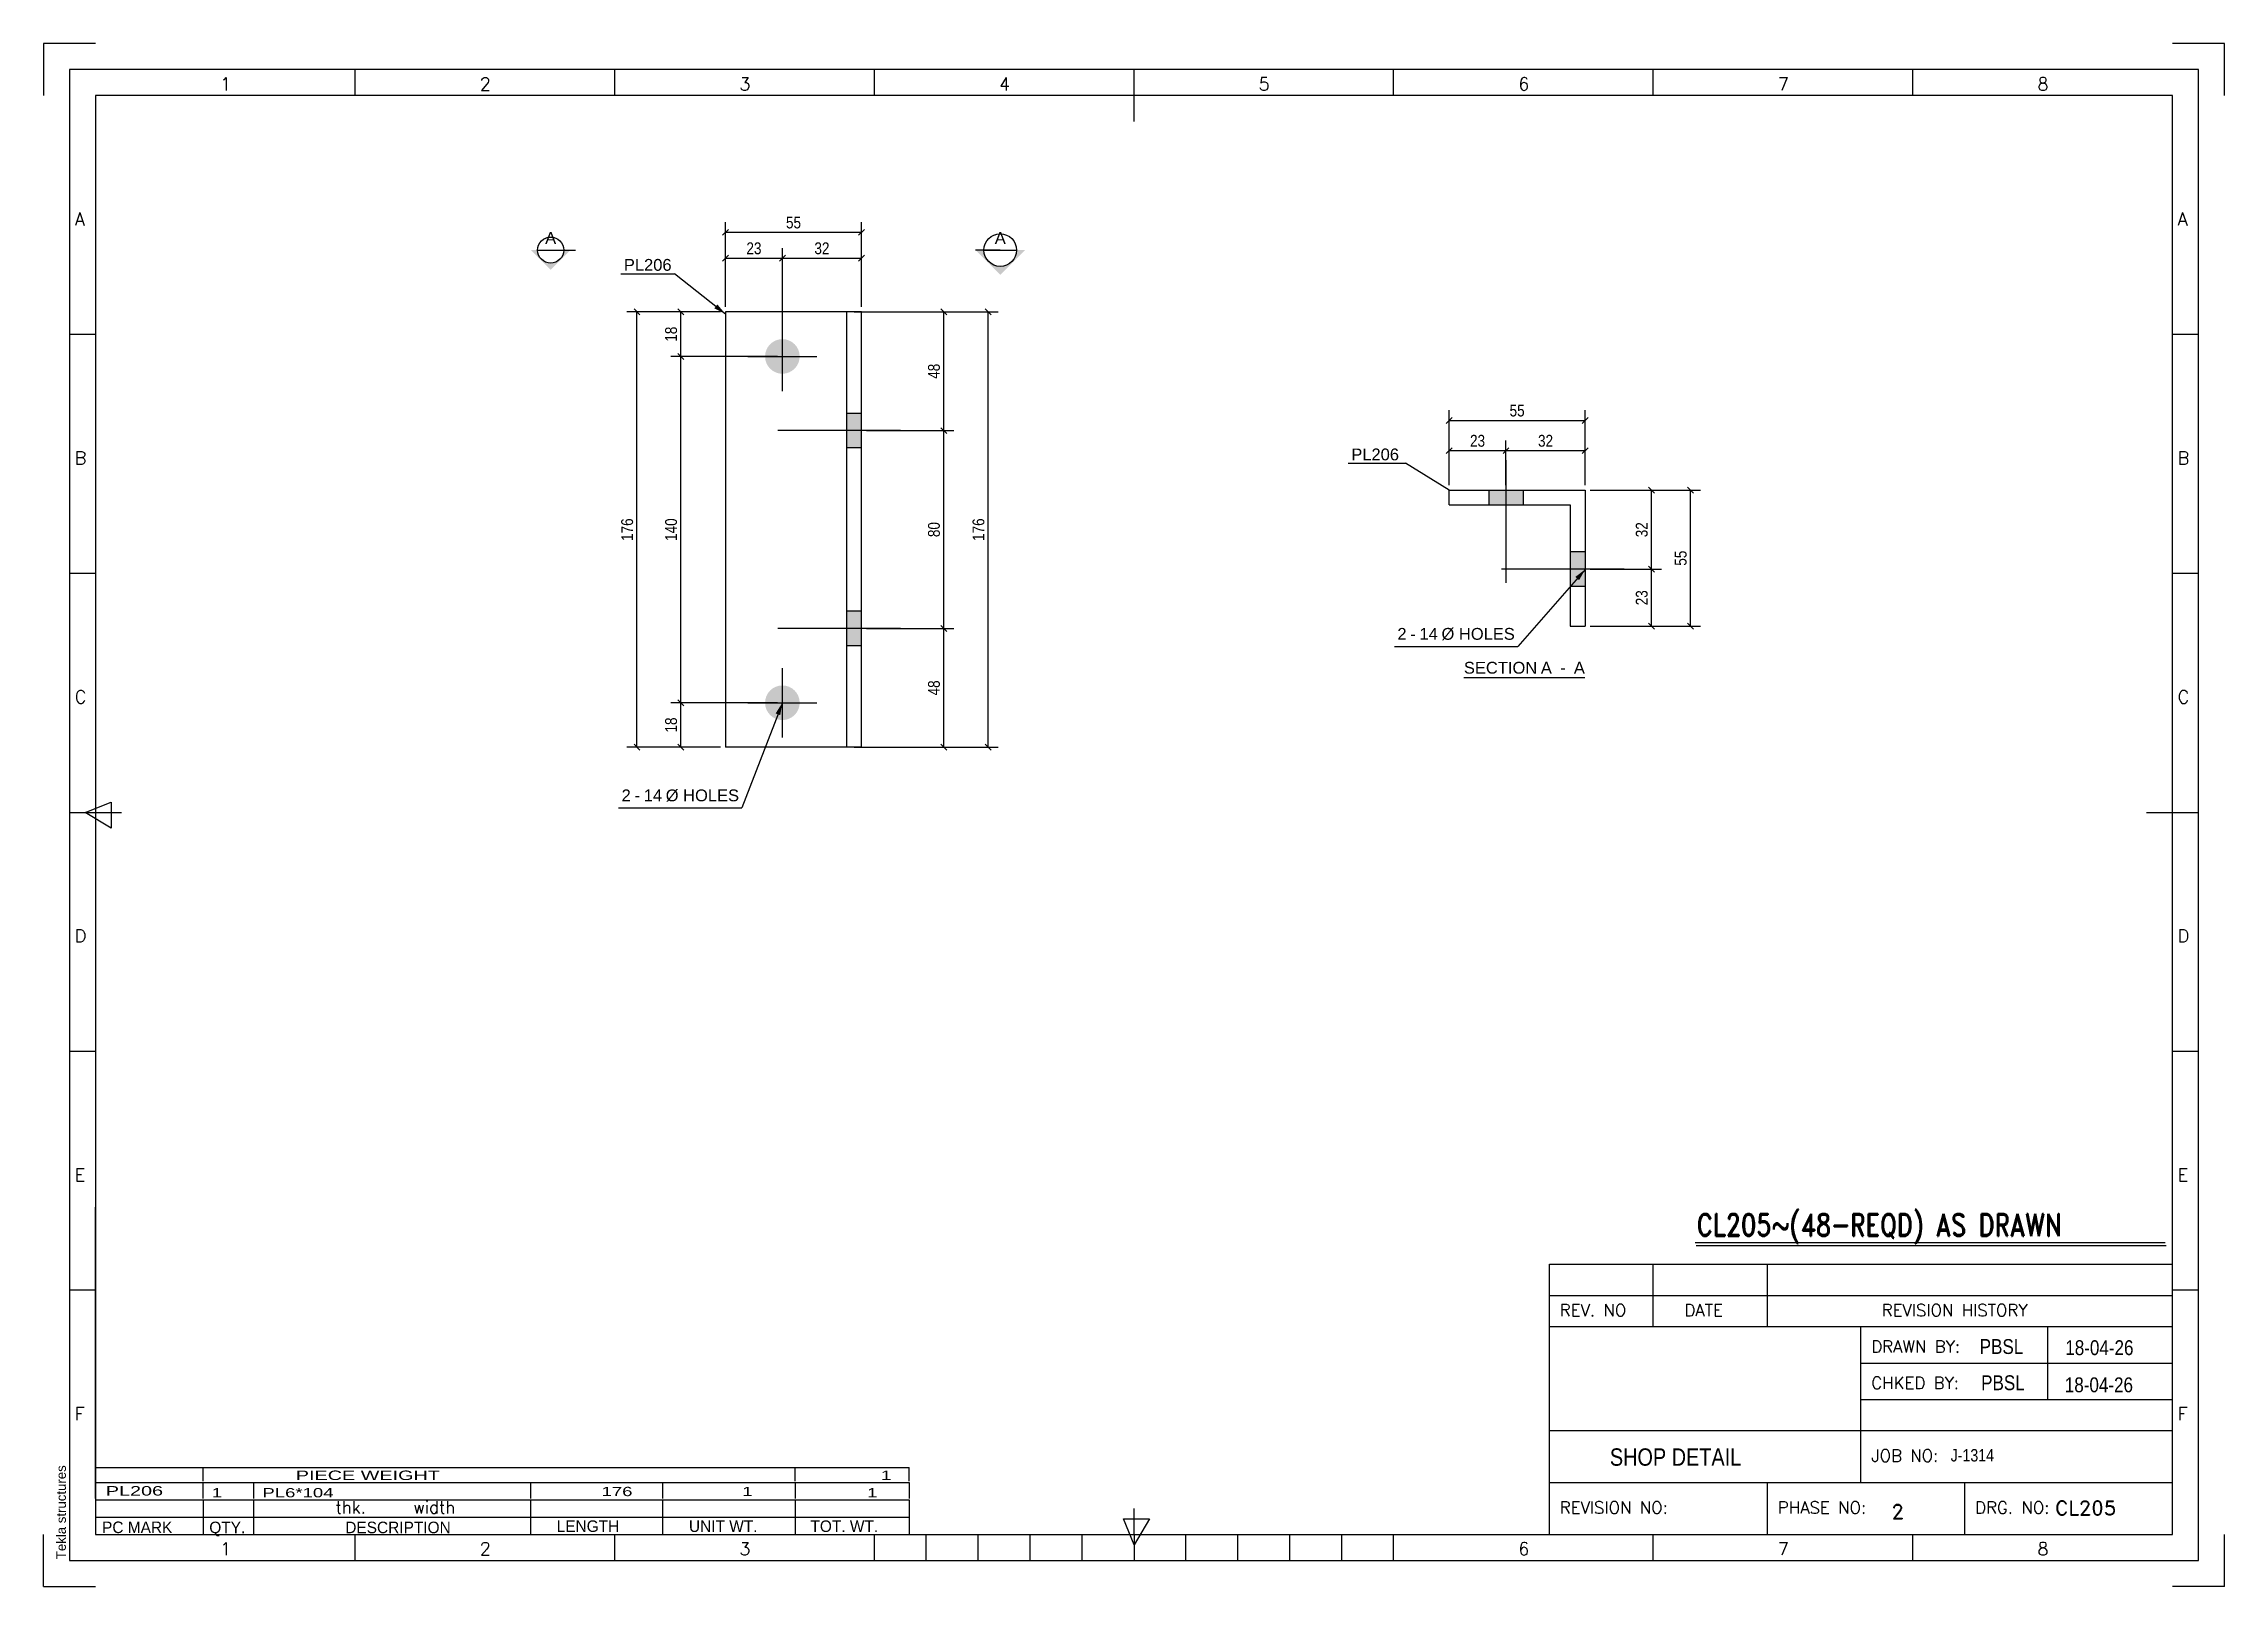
# Model space of a CAD drawing. Header units: millimetres. Extents: x -138 to 303, y -214 to 98.
import ezdxf

# ---------------------------------------------------------------- set-up
doc = ezdxf.new("R2010")
doc.units = ezdxf.units.MM
doc.styles.add('ari', font='', dxfattribs={"height": 0.2})
doc.styles.add('aria', font='', dxfattribs={"height": 0.2})
doc.styles.add('Arial', font='arial.ttf', dxfattribs={"height": 0.2})
doc.styles.add('Arial Narrow', font='ARIALN.TTF', dxfattribs={"height": 0.2})
doc.styles.add('RomanD', font='romand__.ttf', dxfattribs={"height": 0.2})
doc.styles.add('romand__', font='', dxfattribs={"height": 0.2})
doc.styles.add('RomanS', font='romans__.ttf', dxfattribs={"height": 0.2})
doc.styles.add('romans__', font='', dxfattribs={"height": 0.2})
doc.styles.get('ari').set_extended_font_data('ari')
doc.styles.get('aria').set_extended_font_data('aria')
doc.styles.get('romand__').set_extended_font_data('romand__')
doc.styles.get('romans__').set_extended_font_data('romans__')

msp = doc.modelspace()

# ---------------------------------------------------------------- hatches: boundary and pattern name
at = {"linetype": 'Continuous'}
for color, points in [(30, [(-1.65, 45.51), (0, 43.57), (-2.27, 44.73)]), (1, [(8, 35, -1), (15, 35, -1)]), (1, [(24.5, 23.5), (24.5, 16.5), (27.5, 16.5), (27.5, 23.5)]), (96, [(154.33, 4.98), (161.33, 4.98), (161.33, 7.98), (154.33, 7.98)]), (96, [(173.83, -11.52), (173.83, -4.52), (170.83, -4.52), (170.83, -11.52)]), (30, [(171.86, -9.57), (173.88, -8.02), (172.61, -10.23)]), (1, [(24.5, -16.5), (24.5, -23.5), (27.5, -23.5), (27.5, -16.5)]), (1, [(8, -35, -1), (15, -35, -1)]), (30, [(10.14, -37.15), (11.5, -35), (11.07, -37.51)])]:
    msp.add_hatch(color=color, dxfattribs=at).paths.add_polyline_path(points)

# ---------------------------------------------------------------- linework, layer by layer
at = {"color": 7, "linetype": 'Continuous'}
for p, q in [((-137.89, 98.23), (-137.89, 87.73)), ((-127.39, 98.23), (-137.89, 98.23)), ((303.11, 98.23), (292.61, 98.23)), ((303.11, 87.73), (303.11, 98.23)), ((-137.89, -213.62), (-137.89, -203.12)), ((303.11, -213.62), (303.11, -203.12)), ((-137.89, -213.62), (-127.39, -213.62)), ((303.11, -213.62), (292.61, -213.62))]:
    msp.add_line(p, q, dxfattribs=at)
at = {"color": 3, "linetype": 'Continuous'}
for p, q in [((297.86, 92.98), (-132.64, 92.98)), ((-132.64, 92.98), (-132.64, -208.37)), ((297.86, -208.37), (297.86, 92.98)), ((-132.64, -208.37), (297.86, -208.37))]:
    msp.add_line(p, q, dxfattribs=at)
at = {"color": 1, "linetype": 'Continuous'}
for p, q in [((-74.89, 87.73), (-74.89, 92.98)), ((-22.39, 87.73), (-22.39, 92.98)), ((30.11, 87.73), (30.11, 92.98)), ((82.61, 82.48), (82.61, 92.98)), ((135.11, 87.73), (135.11, 92.98)), ((187.61, 87.73), (187.61, 92.98)), ((240.11, 87.73), (240.11, 92.98)), ((292.61, 87.73), (-127.39, 87.73)), ((-127.39, 87.73), (-127.39, -203.12)), ((292.61, -203.12), (292.61, 87.73)), ((11.5, 28), (11.5, 42)), ((-127.39, 39.43), (-132.64, 39.43)), ((297.86, 39.43), (292.61, 39.43)), ((4.5, 35), (18.5, 35)), ((27.5, 23.5), (24.5, 23.5)), ((35.4, 20), (10.6, 20)), ((27.5, 16.5), (24.5, 16.5)), ((-127.39, -8.87), (-132.64, -8.87)), ((297.86, -8.87), (292.61, -8.87)), ((27.5, -16.5), (24.5, -16.5)), ((35.4, -20), (10.6, -20)), ((27.5, -23.5), (24.5, -23.5)), ((11.5, -42), (11.5, -28)), ((4.5, -35), (18.5, -35)), ((-132.64, -57.17), (-122.14, -57.17)), ((-129.49, -57.17), (-124.24, -55.07)), ((-124.24, -60.32), (-129.49, -57.17)), ((-124.24, -55.07), (-124.24, -60.32)), ((287.36, -57.17), (297.86, -57.17)), ((-127.39, -105.47), (-132.64, -105.47)), ((297.86, -105.47), (292.61, -105.47)), ((166.61, -203.12), (166.61, -148.52)), ((166.61, -148.52), (292.61, -148.52)), ((187.61, -161.12), (187.61, -148.52)), ((210.71, -161.12), (210.71, -148.52)), ((-127.39, -153.77), (-132.64, -153.77)), ((297.86, -153.77), (292.61, -153.77)), ((166.61, -154.82), (292.61, -154.82)), ((166.61, -161.12), (292.61, -161.12)), ((229.61, -182.12), (229.61, -161.12)), ((267.41, -175.82), (267.41, -161.12)), ((229.61, -168.47), (292.61, -168.47)), ((229.61, -175.82), (292.61, -175.82)), ((166.61, -182.12), (292.61, -182.12)), ((229.61, -192.62), (229.61, -182.12)), ((166.61, -192.62), (292.61, -192.62)), ((210.71, -203.12), (210.71, -192.62)), ((250.61, -203.12), (250.61, -192.62)), ((82.61, -203.12), (82.61, -197.87)), ((80.51, -199.97), (85.76, -199.97)), ((82.61, -205.22), (80.51, -199.97)), ((85.76, -199.97), (82.61, -205.22)), ((-127.39, -203.12), (292.61, -203.12)), ((-74.89, -208.37), (-74.89, -203.12)), ((-22.39, -208.37), (-22.39, -203.12)), ((30.11, -208.37), (30.11, -203.12)), ((40.61, -208.37), (40.61, -203.12)), ((51.11, -208.37), (51.11, -203.12)), ((61.61, -208.37), (61.61, -203.12)), ((72.11, -208.37), (72.11, -203.12)), ((82.61, -203.12), (82.61, -208.37)), ((93.11, -208.37), (93.11, -203.12)), ((103.61, -208.37), (103.61, -203.12)), ((114.11, -208.37), (114.11, -203.12)), ((124.61, -208.37), (124.61, -203.12)), ((135.11, -208.37), (135.11, -203.12)), ((187.61, -208.37), (187.61, -203.12)), ((240.11, -208.37), (240.11, -203.12)), ((30.11, -208.37), (135.11, -208.37))]:
    msp.add_line(p, q, dxfattribs=at)
at = {"color": 4, "linetype": 'Continuous'}
for p, q in [((0, 45), (0, 62.14)), ((27.5, 45), (27.5, 62.14)), ((0.6, 60.69), (-0.6, 59.49)), ((0, 60.09), (27.5, 60.09)), ((26.9, 59.49), (28.1, 60.69)), ((0.6, 55.47), (-0.6, 54.27)), ((0, 45), (0, 56.92)), ((0, 54.87), (11.5, 54.87)), ((12.1, 55.47), (10.9, 54.27)), ((10.9, 54.27), (12.1, 55.47)), ((11.5, 36), (11.5, 56.92)), ((11.5, 36), (11.5, 56.92)), ((11.5, 54.87), (27.5, 54.87)), ((26.9, 54.27), (28.1, 55.47)), ((27.5, 45), (27.5, 56.92)), ((-17.3, 43.4), (-18.5, 44.6)), ((-8.42, 43.4), (-9.62, 44.6)), ((44.74, 43.4), (43.54, 44.6)), ((53.74, 43.4), (52.54, 44.6)), ((-1, 44), (-19.95, 44)), ((-17.9, -44), (-17.9, 44)), ((-1, 44), (-11.07, 44)), ((-9.02, 35), (-9.02, 44)), ((26, 44), (55.14, 44)), ((28.5, 44), (46.14, 44)), ((44.14, 20), (44.14, 44)), ((53.14, -44), (53.14, 44)), ((-9.62, 35.6), (-8.42, 34.4)), ((10.5, 35), (-11.07, 35)), ((10.5, 35), (-11.07, 35)), ((-9.02, -35), (-9.02, 35)), ((146.93, 22.68), (145.73, 21.48)), ((146.33, 8.98), (146.33, 24.13)), ((146.33, 22.08), (173.83, 22.08)), ((173.23, 21.48), (174.43, 22.68)), ((173.83, 8.98), (173.83, 24.13)), ((28.5, 20), (46.14, 20)), ((28.5, 20), (46.14, 20)), ((43.54, 20.6), (44.74, 19.4)), ((44.74, 19.4), (43.54, 20.6)), ((44.14, -20), (44.14, 20)), ((146.33, 8.98), (146.33, 18.01)), ((157.83, 8.98), (157.83, 18.01)), ((157.83, 8.98), (157.83, 18.01)), ((173.83, 8.98), (173.83, 18.01)), ((146.93, 16.56), (145.73, 15.36)), ((146.33, 15.96), (157.83, 15.96)), ((158.43, 16.56), (157.23, 15.36)), ((157.23, 15.36), (158.43, 16.56)), ((157.83, 15.96), (173.83, 15.96)), ((173.23, 15.36), (174.43, 16.56)), ((174.83, 7.98), (197.15, 7.98)), ((174.83, 7.98), (189.27, 7.98)), ((187.87, 7.38), (186.67, 8.58)), ((187.27, -8.02), (187.27, 7.98)), ((195.75, 7.38), (194.55, 8.58)), ((195.15, -19.52), (195.15, 7.98)), ((186.67, -7.42), (187.87, -8.62)), ((187.87, -8.62), (186.67, -7.42)), ((187.27, -19.52), (187.27, -8.02)), ((28.5, -20), (46.14, -20)), ((28.5, -20), (46.14, -20)), ((43.54, -19.4), (44.74, -20.6)), ((44.74, -20.6), (43.54, -19.4)), ((44.14, -44), (44.14, -20)), ((174.83, -19.52), (197.15, -19.52)), ((174.83, -19.52), (189.27, -19.52)), ((186.67, -18.92), (187.87, -20.12)), ((194.55, -18.92), (195.75, -20.12)), ((10.5, -35), (-11.07, -35)), ((10.5, -35), (-11.07, -35)), ((-9.62, -34.4), (-8.42, -35.6)), ((-8.42, -35.6), (-9.62, -34.4)), ((-9.02, -44), (-9.02, -35)), ((-1, -44), (-19.95, -44)), ((-18.5, -43.4), (-17.3, -44.6)), ((-1, -44), (-11.07, -44)), ((-9.62, -43.4), (-8.42, -44.6)), ((26, -44), (55.14, -44)), ((28.5, -44), (46.14, -44)), ((43.54, -43.4), (44.74, -44.6)), ((52.54, -43.4), (53.74, -44.6)), ((196.11, -144.12), (291.11, -144.12)), ((196.32, -144.74), (291.32, -144.74))]:
    msp.add_line(p, q, dxfattribs=at)
at = {"color": 2, "linetype": 'Continuous'}
for p, q in [((27.5, 44), (0, 44)), ((0, 44), (0, -44)), ((24.5, 44), (24.5, -44)), ((27.5, -44), (27.5, 44)), ((146.33, 7.98), (173.83, 7.98)), ((146.33, 4.98), (146.33, 7.98)), ((146.33, 4.98), (170.83, 4.98)), ((170.83, 4.98), (170.83, -19.52)), ((173.83, 7.98), (173.83, -19.52)), ((170.83, -19.52), (173.83, -19.52)), ((27.5, -44), (0, -44))]:
    msp.add_line(p, q, dxfattribs=at)
at = {"color": 96, "linetype": 'Continuous'}
for p, q in [((157.83, 14.03), (157.83, -10.77)), ((154.33, 7.98), (154.33, 4.98)), ((161.33, 7.98), (161.33, 4.98)), ((181.73, -8.02), (156.93, -8.02)), ((173.83, -4.52), (170.83, -4.52)), ((173.83, -11.52), (170.83, -11.52))]:
    msp.add_line(p, q, dxfattribs=at)
at = {"color": 30, "linetype": 'Continuous'}
msp.add_line((149.32, -29.87), (173.78, -29.87), dxfattribs=at)
at = {"color": 5, "linetype": 'Continuous'}
for p, q in [((-127.39, -133.82), (-127.39, -136.97)), ((-127.39, -140.12), (-127.39, -136.97)), ((-127.39, -144.32), (-127.39, -140.12)), ((-127.39, -147.47), (-127.39, -144.32)), ((-127.39, -151.67), (-127.39, -147.47)), ((-127.39, -154.82), (-127.39, -151.67)), ((-127.39, -159.02), (-127.39, -154.82)), ((-127.39, -162.17), (-127.39, -159.02)), ((-127.39, -166.37), (-127.39, -162.17)), ((-127.39, -169.52), (-127.39, -166.37)), ((-127.39, -173.72), (-127.39, -169.52)), ((-127.39, -176.87), (-127.39, -173.72)), ((-127.39, -181.07), (-127.39, -176.87)), ((-127.39, -184.22), (-127.39, -181.07)), ((-127.39, -188.42), (-127.39, -184.22)), ((-127.39, -191.57), (-127.39, -188.42)), ((-127.39, -189.62), (-127.39, -192.37)), ((-127.39, -189.62), (37.11, -189.62)), ((-105.64, -192.37), (-105.64, -189.62)), ((14.11, -192.37), (14.11, -189.62)), ((37.11, -192.37), (37.11, -189.62)), ((-127.39, -195.77), (-127.39, -191.57)), ((-127.39, -195.87), (-127.39, -192.62)), ((-127.39, -192.62), (37.11, -192.62)), ((-105.64, -195.87), (-105.64, -192.62)), ((-95.39, -195.87), (-95.39, -192.62)), ((-39.39, -195.87), (-39.39, -192.62)), ((-12.64, -195.87), (-12.64, -192.62)), ((14.11, -192.62), (14.11, -195.87)), ((37.11, -192.62), (37.11, -195.87)), ((-127.39, -195.77), (-127.39, -203.12)), ((-127.39, -196.12), (37.11, -196.12)), ((-127.39, -196.12), (-127.39, -203.12)), ((-105.64, -196.12), (-105.64, -203.12)), ((-95.39, -203.12), (-95.39, -196.12)), ((-39.39, -203.12), (-39.39, -196.12)), ((-12.64, -203.12), (-12.64, -196.12)), ((14.11, -196.12), (14.11, -203.12)), ((37.11, -196.12), (37.11, -203.12)), ((-127.39, -199.62), (37.11, -199.62)), ((-127.39, -203.12), (37.11, -203.12)), ((-127.39, -203.12), (45.86, -203.12))]:
    msp.add_line(p, q, dxfattribs=at)

# ---------------------------------------------------------------- texts
at = {"color": 1, "linetype": 'Continuous'}
for s, height, style, p in [('1', 2.6, 'RomanS', (-102.19, 88.78)), ('2', 2.6, 'RomanS', (-49.69, 88.78)), ('3', 2.6, 'RomanS', (2.81, 88.78)), ('4', 2.6, 'RomanS', (55.31, 88.78)), ('5', 2.6, 'RomanS', (107.81, 88.78)), ('6', 2.6, 'RomanS', (160.31, 88.78)), ('7', 2.6, 'RomanS', (212.81, 88.78)), ('8', 2.6, 'RomanS', (265.31, 88.78)), ('A', 2.6, 'RomanS', (-131.59, 61.48)), ('A', 2.6, 'RomanS', (293.66, 61.48)), ('B', 2.6, 'RomanS', (-131.59, 13.18)), ('B', 2.6, 'RomanS', (293.66, 13.18)), ('C', 2.6, 'RomanS', (-131.59, -35.12)), ('C', 2.6, 'RomanS', (293.66, -35.12)), ('D', 2.6, 'RomanS', (-131.59, -83.42)), ('D', 2.6, 'RomanS', (293.66, -83.42)), ('E', 2.6, 'RomanS', (-131.59, -131.72)), ('E', 2.6, 'RomanS', (293.66, -131.72)), ('F', 2.6, 'RomanS', (-131.59, -180.02)), ('F', 2.6, 'RomanS', (293.66, -180.02)), ('thk.', 2.477, 'RomanS', (-78.89, -198.87)), ('width', 2.477, 'RomanS', (-63.14, -198.87)), ('PC MARK', 2.333, 'ari', (-126.07, -202.85)), ('QTY.', 2.333, 'ari', (-104.39, -202.87)), ('DESCRIPTION', 2.3333, 'ari', (-76.89, -202.87)), ('LENGTH', 2.333, 'ari', (-34.14, -202.62)), ('UNIT WT.', 2.333, 'ari', (-7.39, -202.62)), ('TOT. WT.', 2.333, 'ari', (17.18, -202.62)), ('1', 2.6, 'RomanS', (-102.19, -207.32)), ('2', 2.6, 'RomanS', (-49.69, -207.32)), ('3', 2.6, 'RomanS', (2.81, -207.32)), ('6', 2.6, 'RomanS', (160.31, -207.32)), ('7', 2.6, 'RomanS', (212.81, -207.32)), ('8', 2.6, 'RomanS', (265.31, -207.32))]:
    msp.add_text(s, height=height, dxfattribs=dict(at, style=style)).set_placement(p)
at = {"color": 3, "style": 'RomanD', "width": 0.8}
msp.add_text('CL205~(48-REQD) AS DRAWN', height=4.5059, dxfattribs=at).set_placement((196.4, -142.8))
at = {"color": 4, "linetype": 'Continuous', "style": 'romans__'}
for s, p in [('REV. NO', (168.71, -159.02)), ('DATE', (193.91, -159.02)), ('REVISION HISTORY', (233.81, -159.02)), ('DRAWN BY:', (231.71, -166.37)), ('CHKED BY:', (231.71, -173.72)), ('JOB NO:', (231.71, -188.42)), ('REVISION NO:', (168.71, -198.92)), ('PHASE NO:', (212.81, -198.92)), ('DRG. NO:', (252.71, -198.92))]:
    msp.add_text(s, height=2.45, dxfattribs=at).set_placement(p)
at = {"color": 3, "linetype": 'Continuous'}
for s, height, style, p in [('PBSL', 3.006, 'Arial Narrow', (253.63, -166.64)), ('18-04-26', 3.006, 'Arial Narrow', (270.94, -166.87)), ('PBSL', 3.006, 'Arial Narrow', (253.92, -173.96)), ('18-04-26', 3.006, 'Arial Narrow', (270.84, -174.38)), ('SHOP DETAIL', 3.5075, 'Arial Narrow', (178.84, -189.23)), ('J-1314', 2.505, 'Arial Narrow', (247.75, -188.37)), ('2', 2.94, 'romand__', (235.79, -199.97)), ('CL205', 2.94, 'romand__', (268.88, -199.25))]:
    msp.add_text(s, height=height, dxfattribs=dict(at, style=style)).set_placement(p)
at = {"color": 174, "style": 'Arial'}
msp.add_text('Tekla structures', height=1.9102, rotation=90, dxfattribs=at).set_placement((-133.39, -208.12))
at = {"color": 4, "linetype": 'Continuous', "width": 1.5}
for s, height, style, p in [('PL206', 1.91, 'Arial', (-125.31, -195.26)), ('1', 1.87, 'aria', (-103.89, -195.62)), ('PL6*104', 1.867, 'ari', (-93.64, -195.62)), ('176', 1.867, 'ari', (-25.06, -195.37)), ('1', 1.87, 'ari', (3.39, -195.37)), ('1', 1.87, 'ari', (28.64, -195.62))]:
    msp.add_text(s, height=height, dxfattribs=dict(at, style=style)).set_placement(p)
at = {"color": 1, "linetype": 'Continuous', "style": 'Arial', "width": 1.5}
for s, height, p in [('PIECE WEIGHT', 1.9102, (-86.89, -192.12)), ('1', 1.91, (31.39, -192.12))]:
    msp.add_text(s, height=height, dxfattribs=at).set_placement(p)

# ---------------------------------------------------------------- wipeouts: each hides what was drawn before it
at = {"color": 0, "linetype": 'Continuous'}
for points in [[(-34.25, 57.75), (-34.25, 60.25), (-36.47, 60.25), (-36.47, 57.75)], [(56.67, 57.75), (56.67, 60.25), (54.45, 60.25), (54.45, 57.75)]]:
    msp.add_wipeout(points, dxfattribs=at)
at = {"color": 0}
for points in [[(-10.92, 52.32), (-10.92, 54.82), (-20.55, 54.82), (-20.55, 52.32)], [(136.19, 14), (136.19, 16.5), (126.55, 16.5), (126.55, 14)], [(137.72, -22.27), (137.72, -19.77), (135.87, -19.77), (135.87, -22.27)], [(-19.16, -54.92), (-19.16, -52.42), (-21.01, -52.42), (-21.01, -54.92)]]:
    msp.add_wipeout(points, dxfattribs=at)

# ---------------------------------------------------------------- next in the draw order: hatches: boundary and pattern name
at = {"linetype": 'Continuous'}
for points in [[(-39.36, 56.5), (-38, 56.5, 0.403684), (-35.36, 53.86, 0.410244), (-32.72, 56.5), (-31.36, 56.5, 0.000008), (-35.36, 52.5)], [(50.56, 56.5), (52.26, 56.5, 0.403684), (55.56, 53.2, 0.410244), (58.86, 56.5), (60.56, 56.5, 0.000008), (55.56, 51.5)]]:
    msp.add_hatch(color=5, dxfattribs=at).paths.add_polyline_path(points)

# ---------------------------------------------------------------- next in the draw order: linework, layer by layer
at = {"color": 5, "linetype": 'Continuous'}
for p, q in [((-37.96, 56.5), (-32.76, 56.5)), ((-35.36, 56.5), (-30.36, 56.5)), ((-35.36, 56.5), (-35.36, 56.5)), ((55.56, 56.5), (50.56, 56.5)), ((52.31, 56.5), (58.81, 56.5)), ((55.56, 56.5), (55.56, 56.5))]:
    msp.add_line(p, q, dxfattribs=at)
at = {"color": 30, "linetype": 'Continuous'}
for p, q in [((-21.15, 51.72), (-10.32, 51.72)), ((125.95, 13.4), (137.54, 13.4)), ((146.33, 7.98), (137.54, 13.4))]:
    msp.add_line(p, q, dxfattribs=at)
at = {"color": 5, "linetype": 'Continuous'}
for centre, radius in [((-35.36, 56.5), 2.64), ((55.56, 56.5), 3.3)]:
    msp.add_circle(centre, radius, dxfattribs=at)

# ---------------------------------------------------------------- next in the draw order: texts
at = {"color": 5, "linetype": 'Continuous', "style": 'Arial'}
for p in [(-36.47, 57.75), (54.45, 57.75)]:
    msp.add_text('A', height=2.39, dxfattribs=at).set_placement(p)
at = {"color": 3, "style": 'Arial'}
for p in [(-20.55, 52.32), (126.55, 14)]:
    msp.add_text('PL206', height=2.388, dxfattribs=at).set_placement(p)

# ---------------------------------------------------------------- next in the draw order: wipeouts: each hides what was drawn before it
at = {"color": 0, "linetype": 'Continuous'}
for points in [[(15.77, 60.39), (15.77, 63.89), (11.73, 63.89), (11.73, 60.39)], [(7.77, 55.17), (7.77, 58.67), (3.73, 58.67), (3.73, 55.17)], [(-9.32, 41.52), (-12.82, 41.52), (-12.82, 37.48), (-9.32, 37.48)], [(43.84, 34.02), (40.34, 34.02), (40.34, 29.98), (43.84, 29.98)], [(162.1, 22.38), (162.1, 25.88), (158.06, 25.88), (158.06, 22.38)], [(154.1, 16.26), (154.1, 19.76), (150.06, 19.76), (150.06, 16.26)], [(167.85, 16.26), (167.85, 19.76), (163.81, 19.76), (163.81, 16.26)], [(-18.2, 2.79), (-21.7, 2.79), (-21.7, -2.79), (-18.2, -2.79)], [(-9.32, 2.79), (-12.82, 2.79), (-12.82, -2.79), (-9.32, -2.79)], [(43.84, 2.02), (40.34, 2.02), (40.34, -2.02), (43.84, -2.02)], [(52.84, 2.79), (49.34, 2.79), (49.34, -2.79), (52.84, -2.79)], [(186.97, 2), (183.47, 2), (183.47, -2.05), (186.97, -2.05)], [(194.85, -3.75), (191.35, -3.75), (191.35, -7.8), (194.85, -7.8)], [(186.97, -11.75), (183.47, -11.75), (183.47, -15.8), (186.97, -15.8)], [(43.84, -29.98), (40.34, -29.98), (40.34, -34.02), (43.84, -34.02)], [(164.13, -29.12), (164.13, -26.62), (149.32, -26.62), (149.32, -29.12)], [(-9.32, -37.48), (-12.82, -37.48), (-12.82, -41.52), (-9.32, -41.52)]]:
    msp.add_wipeout(points, dxfattribs=at)
at = {"color": 0}
for points in [[(139.59, -22.27), (139.59, -19.77), (138.47, -19.77), (138.47, -22.27)], [(-17.29, -54.92), (-17.29, -52.42), (-18.41, -52.42), (-18.41, -54.92)]]:
    msp.add_wipeout(points, dxfattribs=at)

# ---------------------------------------------------------------- next in the draw order: linework, layer by layer
at = {"color": 30, "linetype": 'Continuous'}
msp.add_line((0, 43.57), (-10.32, 51.72), dxfattribs=at)
at = {"color": 4, "linetype": 'Continuous'}
for p, q in [((-8.42, 34.4), (-9.62, 35.6)), ((174.83, -8.02), (189.27, -8.02)), ((174.83, -8.02), (189.27, -8.02))]:
    msp.add_line(p, q, dxfattribs=at)

# ---------------------------------------------------------------- next in the draw order: texts
at = {"color": 7, "linetype": 'Continuous', "style": 'Arial Narrow'}
for s, p in [('55', (12.23, 60.89)), ('23', (4.23, 55.67)), ('55', (158.56, 22.88)), ('23', (150.56, 16.76)), ('32', (164.31, 16.76))]:
    msp.add_text(s, height=2.386, dxfattribs=at).set_placement(p)
for s, p in [('18', (-9.82, 37.98)), ('48', (43.34, 30.48)), ('176', (-18.7, -2.29)), ('140', (-9.82, -2.29)), ('80', (43.34, -1.52)), ('176', (52.34, -2.29)), ('32', (186.47, -1.55)), ('55', (194.35, -7.3)), ('23', (186.47, -15.3)), ('48', (43.34, -33.52)), ('18', (-9.82, -41.02))]:
    msp.add_text(s, height=2.386, rotation=90.0002, dxfattribs=at).set_placement(p)
at = {"color": 3, "style": 'Arial'}
for p in [(135.87, -22.27), (-21.01, -54.92)]:
    msp.add_text('2', height=2.39, dxfattribs=at).set_placement(p)

# ---------------------------------------------------------------- next in the draw order: wipeouts: each hides what was drawn before it
at = {"color": 0, "linetype": 'Continuous'}
for points in [[(21.52, 55.17), (21.52, 58.67), (17.48, 58.67), (17.48, 55.17)], [(167.1, -29.12), (167.1, -26.62), (164.88, -26.62), (164.88, -29.12)]]:
    msp.add_wipeout(points, dxfattribs=at)
at = {"color": 0}
for points in [[(144.04, -22.27), (144.04, -19.77), (140.34, -19.77), (140.34, -22.27)], [(-12.84, -54.92), (-12.84, -52.42), (-16.54, -52.42), (-16.54, -54.92)]]:
    msp.add_wipeout(points, dxfattribs=at)

# ---------------------------------------------------------------- next in the draw order: texts
at = {"color": 7, "linetype": 'Continuous', "style": 'Arial Narrow'}
msp.add_text('32', height=2.386, dxfattribs=at).set_placement((17.98, 55.67))
at = {"color": 3, "style": 'Arial'}
for p in [(138.47, -22.27), (-18.41, -54.92)]:
    msp.add_text('-', height=2.39, dxfattribs=at).set_placement(p)
at = {"color": 3, "linetype": 'Continuous', "style": 'Arial'}
msp.add_text('SECTION', height=2.388, dxfattribs=at).set_placement((149.32, -29.12))

# ---------------------------------------------------------------- next in the draw order: wipeouts: each hides what was drawn before it
at = {"color": 0}
for points in [[(159.61, -22.27), (159.61, -19.77), (144.79, -19.77), (144.79, -22.27)], [(2.73, -54.92), (2.73, -52.42), (-12.09, -52.42), (-12.09, -54.92)]]:
    msp.add_wipeout(points, dxfattribs=at)
at = {"color": 0, "linetype": 'Continuous'}
msp.add_wipeout([(170.81, -29.12), (170.81, -26.62), (167.85, -26.62), (167.85, -29.12)], dxfattribs=at)

# ---------------------------------------------------------------- next in the draw order: linework, layer by layer
at = {"color": 30, "linetype": 'Continuous'}
for p, q in [((173.88, -8.02), (160.21, -23.62)), ((135.27, -23.62), (160.21, -23.62)), ((11.5, -35), (3.33, -56.27)), ((-21.61, -56.27), (3.33, -56.27))]:
    msp.add_line(p, q, dxfattribs=at)

# ---------------------------------------------------------------- next in the draw order: texts
at = {"color": 3, "style": 'Arial'}
for s, p in [('14', (140.34, -22.27)), ('Ø HOLES', (144.79, -22.27)), ('14', (-16.54, -54.92)), ('Ø HOLES', (-12.09, -54.92))]:
    msp.add_text(s, height=2.388, dxfattribs=at).set_placement(p)
at = {"color": 3, "linetype": 'Continuous', "style": 'Arial'}
msp.add_text('A', height=2.39, dxfattribs=at).set_placement((164.88, -29.12))

# ---------------------------------------------------------------- next in the draw order: wipeouts: each hides what was drawn before it
at = {"color": 0, "linetype": 'Continuous'}
msp.add_wipeout([(173.78, -29.12), (173.78, -26.62), (171.56, -26.62), (171.56, -29.12)], dxfattribs=at)

# ---------------------------------------------------------------- next in the draw order: texts
at = {"color": 3, "linetype": 'Continuous', "style": 'Arial'}
for s, height, p in [(' - ', 2.388, (167.85, -29.12)), ('A', 2.39, (171.56, -29.12))]:
    msp.add_text(s, height=height, dxfattribs=at).set_placement(p)

doc.saveas('drawing.dxf')
